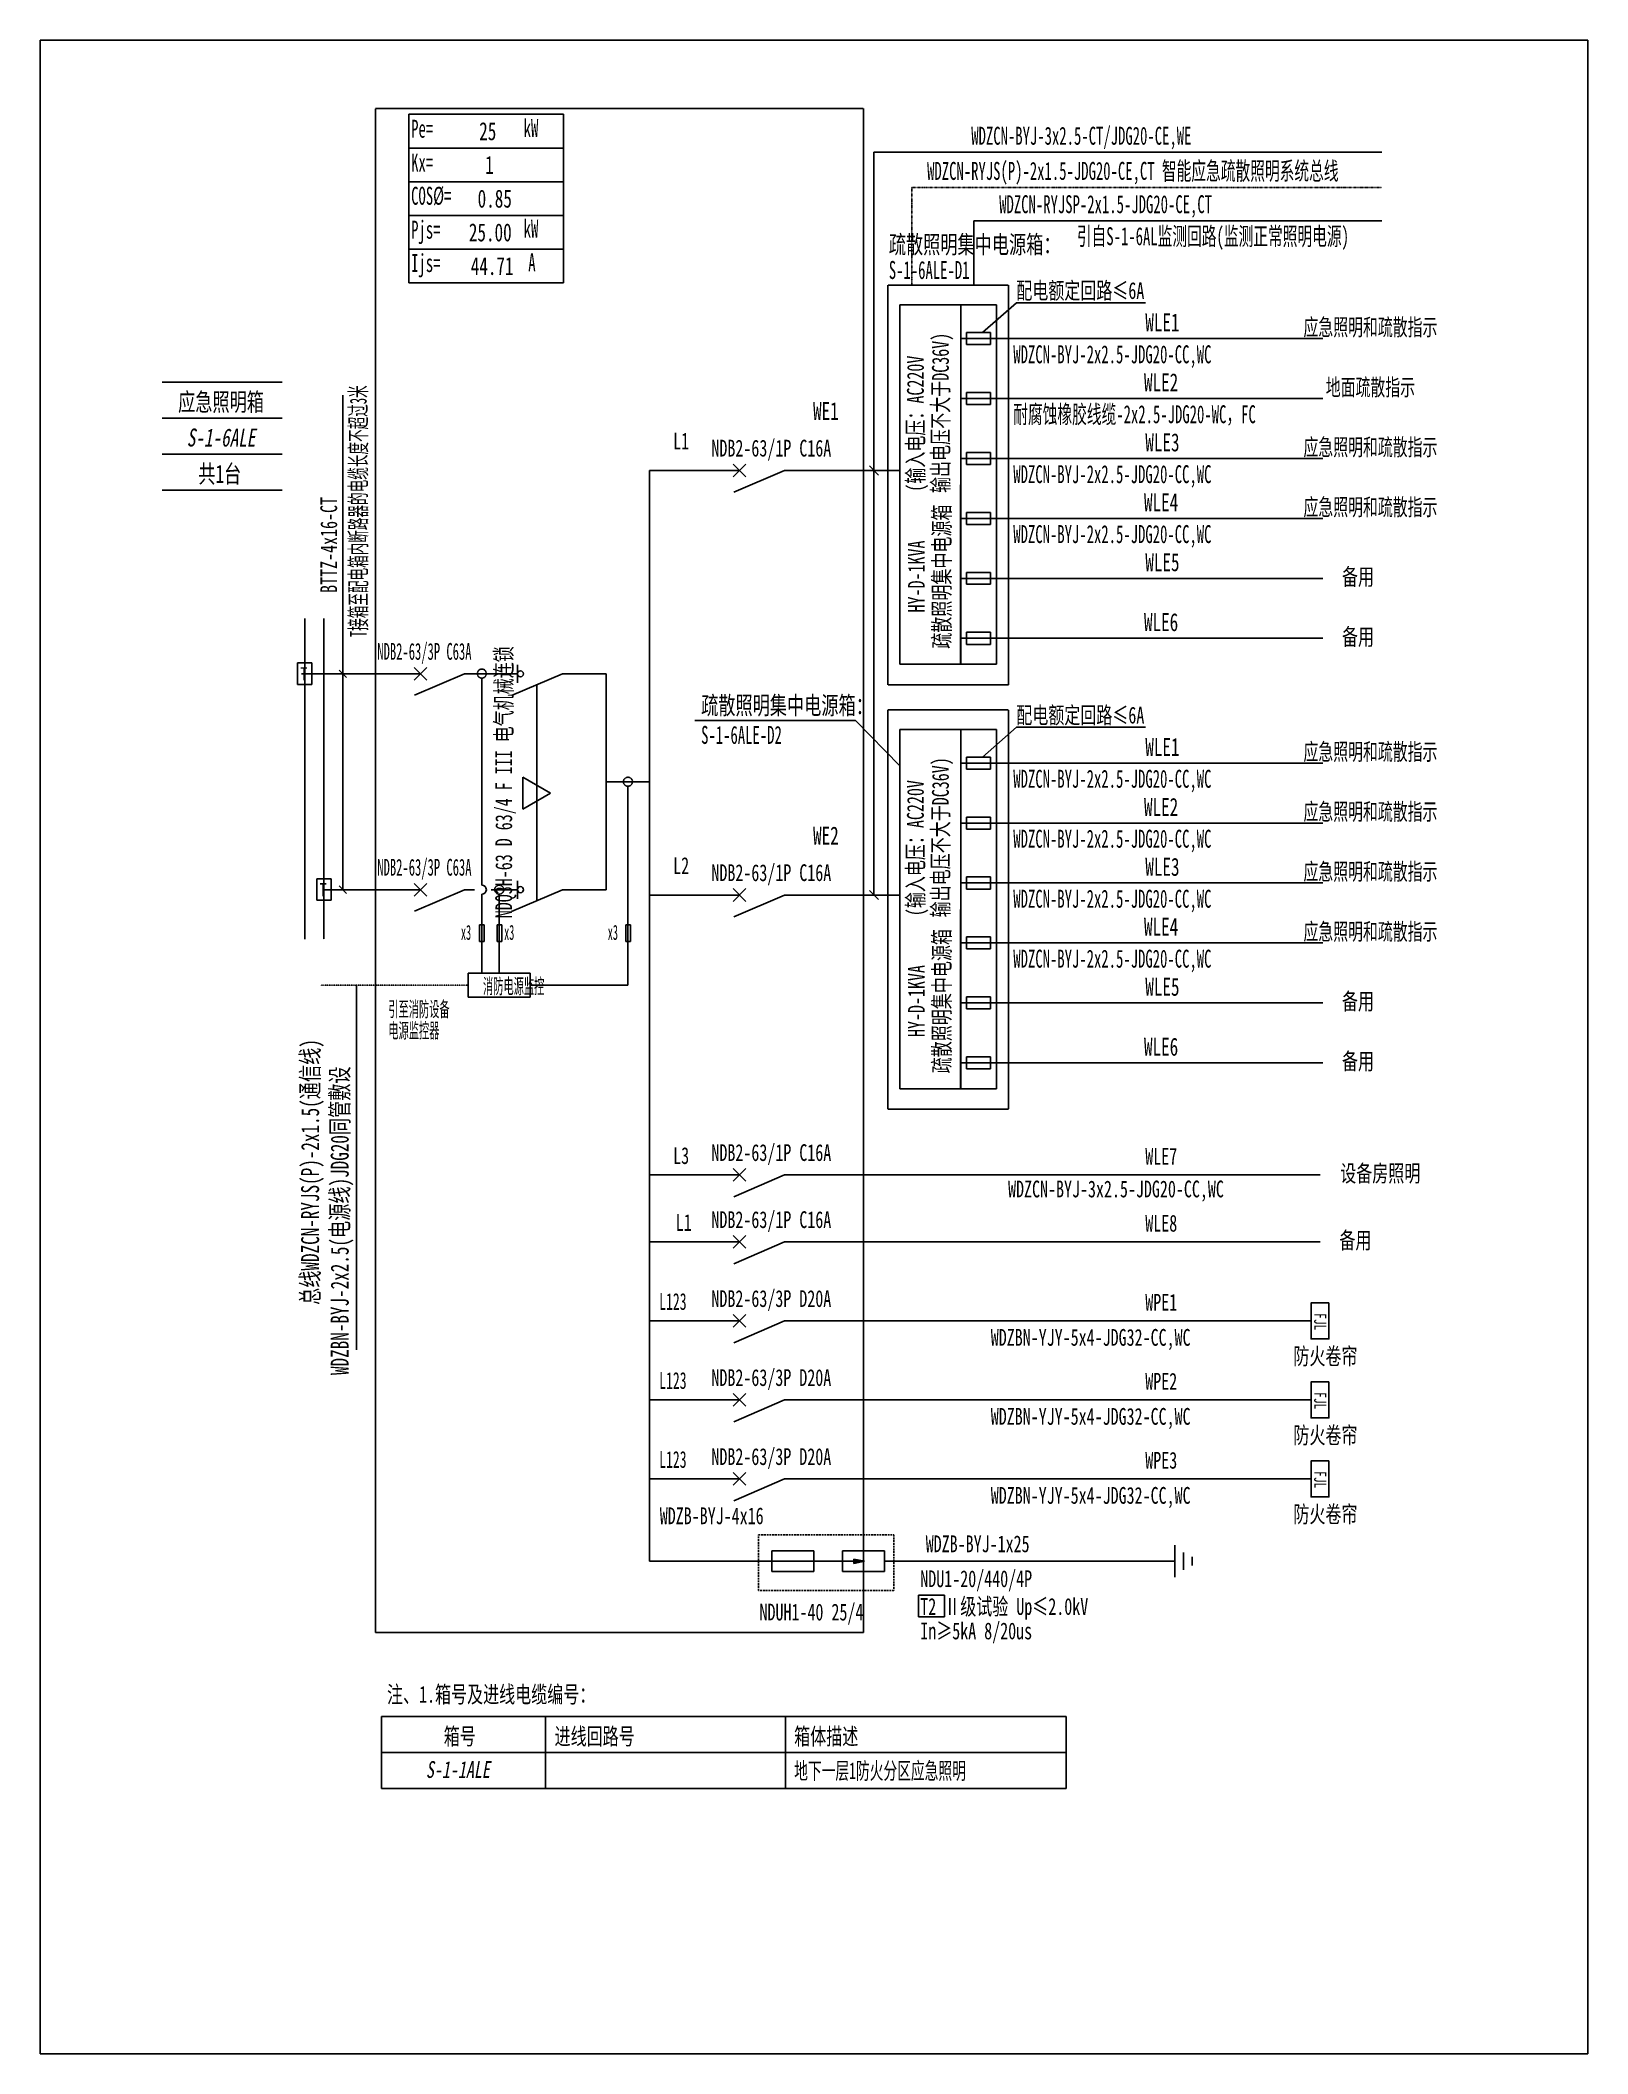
# Model space of a CAD drawing. Extents: x 241009 to 243119, y 371339 to 374084.
import ezdxf
from ezdxf.enums import TextEntityAlignment as Align

# ---------------------------------------------------------------- set-up
doc = ezdxf.new("R2010")
doc.units = 0
doc.header["$MEASUREMENT"] = 0
for name, pattern in [('_点划线L', [1.9, 1.5, -0.17, 0.06, -0.17]), ('_虚线S', [0.25, 0.125, -0.125]), ('DASH', [0.35, 0.25, -0.1]), ('DASHED', [0.75, 0.5, -0.25]), ('DASHED2', [0.375, 0.25, -0.125]), ('DIVIDE', [1.25, 0.5, -0.25, 0, -0.25, 0, -0.25])]:
    doc.linetypes.add(name, pattern=pattern)
for name, color, linetype in [('D_E_Eqpm(强电设备)', 100, 'Continuous'), ('D_E_Eqpm（强电设备）', 100, 'Continuous'), ('D_E_Text(强电文字)', 51, 'Continuous'), ('D_E_Text（强电文字）', 51, 'Continuous'), ('D_E_Wire(强电线缆)', 10, 'Continuous'), ('D_E_Wire（强电线缆）', 10, 'Continuous'), ('D_El_Wire（弱电线缆）', 10, 'Continuous'), ('D_T_TableDim（表格尺寸）', 255, 'Continuous'), ('DQ_Eqpm', 100, 'Continuous'), ('FL04GGFW_E72-配电箱系统图-塔楼部分$0$D_E_Eqpm（强电设备）', 100, 'Continuous'), ('FL09U293_E72-地下室配电箱系统图$0$D_E_Eqpm（强电设备）', 100, 'Continuous'), ('FL09U293_E72-地下室配电箱系统图$0$D_E_Text（强电文字）', 51, 'Continuous'), ('FL09U293_E72-地下室配电箱系统图$0$D_T_TableDim（表格尺寸）', 255, 'Continuous'), ('系统图', 220, 'Continuous')]:
    doc.layers.add(name, color=color, linetype=linetype)
doc.styles.add('FL09U293_E72-地下室配电箱系统图$0$FL04GGFW_E72-配电箱系统图-塔楼部分$0$电气', font='', dxfattribs={"width": 0.7})
doc.styles.add('FL09U293_E72-地下室配电箱系统图$0$FL04GGFW_E72-配电箱系统图-塔楼部分$0$电气箱', font='simhei.ttf', dxfattribs={"width": 0.8, "oblique": 10})
doc.styles.add('FL09U293_E72-地下室配电箱系统图$0$电气', font='', dxfattribs={"width": 0.7})
doc.styles.add('FL09U293_E72-地下室配电箱系统图$0$电气箱', font='simhei.ttf', dxfattribs={"width": 0.8, "oblique": 10})
doc.styles.add('HZ', font='', dxfattribs={"width": 0.7, "height": 400})
doc.styles.add('电气', font='', dxfattribs={"width": 0.7})
doc.styles.get('FL09U293_E72-地下室配电箱系统图$0$FL04GGFW_E72-配电箱系统图-塔楼部分$0$电气').set_extended_font_data('SimSun')
doc.styles.get('FL09U293_E72-地下室配电箱系统图$0$电气').set_extended_font_data('SimSun')
doc.styles.get('HZ').set_extended_font_data('SimSun')
doc.styles.get('电气').set_extended_font_data('SimSun')

msp = doc.modelspace()

# ---------------------------------------------------------------- linework, layer by layer
at = {"linetype": 'DASHED2', "ltscale": 10}
for p, q in [((241988.3, 372046.4, 0), (242173, 372046.4, 0)), ((241988.3, 371970.4, 0), (241988.3, 372046.4, 0)), ((242173, 372046.4, 0), (242173, 371970.4, 0)), ((242173, 371970.4, 0), (241988.3, 371970.4, 0))]:
    msp.add_line(p, q, dxfattribs=at)
at = {"layer": 'D_E_Eqpm(强电设备)'}
for p, q in [((241953.9, 373488.4, 0), (241971.2, 373505.8, 0)), ((241971.2, 373488.4, 0), (241953.9, 373505.8, 0)), ((242023.8, 373497.1, 0), (241954.6, 373467.4, 0)), ((241518.6, 373211.2, 0), (241535.9, 373228.5, 0)), ((241535.9, 373211.2, 0), (241518.6, 373228.5, 0)), ((241659.6, 373207.6, 0), (241659.6, 373232.1, 0)), ((241518.6, 372917, 0), (241535.9, 372934.3, 0)), ((241535.9, 372917, 0), (241518.6, 372934.3, 0)), ((241659.6, 372913.4, 0), (241659.6, 372937.9, 0)), ((241953.9, 372909.8, 0), (241971.2, 372927.1, 0)), ((241971.2, 372909.8, 0), (241953.9, 372927.1, 0)), ((242023.8, 372918.4, 0), (241954.6, 372888.8, 0)), ((241953.9, 372528.2, 0), (241971.2, 372545.6, 0)), ((241971.2, 372528.2, 0), (241953.9, 372545.6, 0)), ((242023.8, 372536.9, 0), (241954.6, 372507.2, 0)), ((241953.9, 372436.9, 0), (241971.2, 372454.2, 0)), ((241971.2, 372436.9, 0), (241953.9, 372454.2, 0)), ((242023.8, 372445.6, 0), (241954.6, 372415.9, 0)), ((241953.9, 372329.2, 0), (241971.2, 372346.5, 0)), ((241971.2, 372329.2, 0), (241953.9, 372346.5, 0)), ((242023.8, 372337.9, 0), (241954.6, 372308.2, 0)), ((241953.9, 372221.5, 0), (241971.2, 372238.9, 0)), ((241971.2, 372221.5, 0), (241953.9, 372238.9, 0)), ((242023.8, 372230.2, 0), (241954.6, 372200.5, 0)), ((241953.9, 372113.8, 0), (241971.2, 372131.2, 0)), ((241971.2, 372113.8, 0), (241953.9, 372131.2, 0)), ((242023.8, 372122.5, 0), (241954.6, 372092.8, 0)), ((242006.4, 372024.3, 0), (242063.8, 372024.3, 0)), ((242006.4, 372024.3, 0), (242006.4, 371996.5, 0)), ((242063.7, 371996.5, 0), (242063.7, 372024.3, 0)), ((242102.9, 372024.3, 0), (242160.3, 372024.3, 0)), ((242102.9, 372024.3, 0), (242102.9, 371996.5, 0)), ((242160.2, 371996.5, 0), (242160.2, 372024.3, 0)), ((242006.4, 371996.5, 0), (242063.7, 371996.5, 0)), ((242102.9, 372010.4, 0), (242079.7, 372010.4, 0)), ((242102.9, 372010.4, 0), (242132.7, 372010.4, 0)), ((242102.9, 371996.5, 0), (242160.2, 371996.5, 0)), ((242132.7, 372010.4, 0), (242118.2, 372013.3, 0)), ((242118.2, 372007.4, 0), (242118.2, 372013.3, 0)), ((242132.7, 372010.4, 0), (242118.2, 372007.4, 0))]:
    msp.add_line(p, q, dxfattribs=at)
for centre in [(241663.8, 373219.9, 0), (241663.8, 372925.7, 0)]:
    msp.add_circle(centre, 4.17, dxfattribs=at)
msp.add_solid([(242118.2, 372007.4, 0), (242132.7, 372010.4, 0), (242118.2, 372013.3, 0)], dxfattribs=at)
at = {"layer": 'D_E_Eqpm（强电设备）'}
for p, q in [((242180.9, 373233, 0), (242180.9, 373722.7, 0)), ((242180.9, 373722.7, 0), (242264, 373722.7, 0)), ((242264, 373722.7, 0), (242264, 373233, 0)), ((242264, 373233, 0), (242180.9, 373233, 0)), ((241720.9, 373219.9, 0), (241651.7, 373190.2, 0)), ((242180.9, 372654.4, 0), (242180.9, 373144, 0)), ((242180.9, 373144, 0), (242264, 373144, 0)), ((242264, 373144, 0), (242264, 372654.4, 0)), ((241704.9, 373057.4, 0), (241667.1, 373079.2, 0)), ((241667.1, 373079.2, 0), (241667.1, 373035.5, 0)), ((241667.1, 373035.5, 0), (241704.9, 373057.4, 0)), ((241720.9, 372925.7, 0), (241651.7, 372896, 0)), ((242264, 372654.4, 0), (242180.9, 372654.4, 0))]:
    msp.add_line(p, q, dxfattribs=at)
at = {"layer": 'D_E_Eqpm（强电设备）', "linetype": 'DASH'}
msp.add_line((241686.3, 372910.8, 0), (241686.3, 373205, 0), dxfattribs=at)
at = {"layer": 'D_E_Eqpm（强电设备）', "elevation": 0}
for points in [[(242766.2, 372362.4), (242766.2, 372313.4), (242741.7, 372313.4), (242741.7, 372362.4)], [(242766.2, 372254.7), (242766.2, 372205.7), (242741.7, 372205.7), (242741.7, 372254.7)], [(242766.2, 372147), (242766.2, 372098), (242741.7, 372098), (242741.7, 372147)]]:
    msp.add_lwpolyline(points, close=True, dxfattribs=at)
at = {"layer": 'D_E_Text(强电文字)', "color": 51}
for p, q in [((241421.5, 372925.7, 0), (241421.5, 373599.9, 0)), ((241416.4, 373225, 0), (241426.6, 373214.8, 0)), ((242120.4, 373156.4, 0), (241901.6, 373156.4, 0)), ((242180.9, 373094.3, 0), (242120.4, 373156.4, 0)), ((241416.4, 372930.8, 0), (241426.6, 372920.6, 0)), ((241440, 372795.6, 0), (241440, 372298.4, 0))]:
    msp.add_line(p, q, dxfattribs=at)
at = {"layer": 'D_E_Text（强电文字）'}
for p, q in [((241511.6, 373982.6, 0), (241722.4, 373982.6, 0)), ((241511.6, 373982.6, 0), (241511.6, 373752.7, 0)), ((241722.4, 373982.6, 0), (241722.4, 373752.7, 0)), ((241511.6, 373936.6, 0), (241722.4, 373936.6, 0)), ((242145.8, 373930.9, 0), (242838.3, 373930.9, 0)), ((242145.8, 372918.4, 0), (242145.8, 373930.9, 0)), ((241511.6, 373890.6, 0), (241722.4, 373890.6, 0)), ((241511.6, 373844.7, 0), (241722.4, 373844.7, 0)), ((241511.6, 373798.7, 0), (241722.4, 373798.7, 0)), ((241511.6, 373752.7, 0), (241722.4, 373752.7, 0)), ((242293.9, 373685.1, 0), (242340.2, 373725.6, 0)), ((242340.2, 373725.6, 0), (242515.9, 373725.6, 0)), ((242139.5, 373503.3, 0), (242152, 373490.8, 0)), ((242293.9, 373106.4, 0), (242340.2, 373147, 0)), ((242340.2, 373147, 0), (242515.9, 373147, 0)), ((242139.5, 372924.7, 0), (242152, 372912.2, 0)), ((242206.3, 371963.9, 0), (242241.9, 371963.9, 0)), ((242206.3, 371934.7, 0), (242206.3, 371963.9, 0)), ((242241.9, 371963.9, 0), (242241.9, 371934.7, 0)), ((242241.9, 371934.7, 0), (242206.3, 371934.7, 0))]:
    msp.add_line(p, q, dxfattribs=at)
at = {"layer": 'D_E_Wire(强电线缆)'}
for p, q in [((241369.6, 372858.2, 0), (241369.6, 373295.5, 0)), ((241365, 373219.9, 0), (241527.3, 373219.9, 0)), ((241587.3, 373219.9, 0), (241659.6, 373219.9, 0)), ((241720.9, 373219.9, 0), (241780.8, 373219.9, 0)), ((241587.3, 372925.7, 0), (241601.1, 372925.7, 0)), ((241623.8, 372925.7, 0), (241659.6, 372925.7, 0)), ((241720.9, 372925.7, 0), (241780.8, 372925.7, 0))]:
    msp.add_line(p, q, dxfattribs=at)
at = {"layer": 'D_E_Wire(强电线缆)', "linetype": 'DASH'}
for p, q in [((241395.8, 372858.2, 0), (241395.8, 373295.5, 0)), ((241395.8, 372925.7, 0), (241527.3, 372925.7, 0))]:
    msp.add_line(p, q, dxfattribs=at)
at = {"layer": 'D_E_Wire（强电线缆）', "color": 10}
for p, q in [((242282.1, 373837.5, 0), (242282.1, 373749.5, 0)), ((242282.1, 373837.5, 0), (242838.3, 373837.5, 0)), ((242264, 373676.9, 0), (242757.8, 373676.9, 0)), ((242264, 373595.2, 0), (242757.8, 373595.2, 0)), ((242264, 373513.5, 0), (242757.8, 373513.5, 0)), ((242264, 373431.8, 0), (242757.8, 373431.8, 0)), ((242264, 373350, 0), (242757.8, 373350, 0)), ((242264, 373268.3, 0), (242757.8, 373268.3, 0)), ((242264, 373098.3, 0), (242757.8, 373098.3, 0)), ((242264, 373016.5, 0), (242757.8, 373016.5, 0)), ((242264, 372934.8, 0), (242757.8, 372934.8, 0)), ((242264, 372853.1, 0), (242757.8, 372853.1, 0)), ((242264, 372771.4, 0), (242757.8, 372771.4, 0)), ((242264, 372689.7, 0), (242757.8, 372689.7, 0))]:
    msp.add_line(p, q, dxfattribs=at)
at = {"layer": 'D_E_Wire（强电线缆）'}
for p, q in [((241839.9, 372010.4, 0), (241839.9, 373497.1, 0)), ((241839.9, 373497.1, 0), (241962.5, 373497.1, 0)), ((242023.8, 373497.1, 0), (242180.9, 373497.1, 0)), ((241780.8, 373219.9, 0), (241780.8, 372925.7, 0)), ((241780.8, 373072.8, 0), (241839.9, 373072.8, 0)), ((241810.3, 373066.6, 0), (241810.3, 372795.6, 0)), ((241634.8, 372919.5, 0), (241634.8, 372811.9, 0)), ((241839.9, 372918.4, 0), (241962.5, 372918.4, 0)), ((242023.8, 372918.4, 0), (242180.9, 372918.4, 0)), ((241607.8, 372877.6, 0), (241614.3, 372877.6, 0)), ((241607.8, 372855, 0), (241607.8, 372877.6, 0)), ((241614.3, 372877.6, 0), (241614.3, 372855, 0)), ((241632, 372877.6, 0), (241638.5, 372877.6, 0)), ((241632, 372855, 0), (241632, 372877.6, 0)), ((241638.5, 372877.6, 0), (241638.5, 372855, 0)), ((241807.3, 372877.6, 0), (241813.8, 372877.6, 0)), ((241807.3, 372855, 0), (241807.3, 372877.6, 0)), ((241813.8, 372877.6, 0), (241813.8, 372855, 0)), ((241614.3, 372855, 0), (241607.8, 372855, 0)), ((241638.5, 372855, 0), (241632, 372855, 0)), ((241813.8, 372855, 0), (241807.3, 372855, 0)), ((241839.9, 372536.9, 0), (241962.5, 372536.9, 0)), ((242023.8, 372536.9, 0), (242754.3, 372536.9, 0)), ((241839.9, 372445.6, 0), (241962.5, 372445.6, 0)), ((242023.8, 372445.6, 0), (242754.3, 372445.6, 0)), ((241839.9, 372337.9, 0), (241962.5, 372337.9, 0)), ((242023.8, 372337.9, 0), (242741.7, 372337.9, 0)), ((241839.9, 372230.2, 0), (241962.5, 372230.2, 0)), ((242023.8, 372230.2, 0), (242741.7, 372230.2, 0)), ((241839.9, 372122.5, 0), (241962.5, 372122.5, 0)), ((242023.8, 372122.5, 0), (242741.7, 372122.5, 0)), ((242555.8, 371988.6, 0), (242555.8, 372032.2, 0)), ((242567.7, 371998.5, 0), (242567.7, 372022.3, 0)), ((241839.9, 372010.4, 0), (242079.7, 372010.4, 0)), ((242160.2, 372010.4, 0), (242555.8, 372010.4, 0)), ((242579.6, 372004.4, 0), (242579.6, 372016.3, 0))]:
    msp.add_line(p, q, dxfattribs=at)
at = {"layer": 'D_E_Wire（强电线缆）', "linetype": '_点划线L'}
for p, q in [((241611.1, 372931.8, 0), (241611.1, 373214.1, 0)), ((241611.1, 372811.9, 0), (241611.1, 372919.5, 0)), ((241592.5, 372811.9, 0), (241677.2, 372811.9, 0)), ((241592.5, 372779.2, 0), (241592.5, 372811.9, 0)), ((241677.2, 372811.9, 0), (241677.2, 372779.2, 0)), ((241810.3, 372795.6, 0), (241677.2, 372795.6, 0)), ((241677.2, 372779.2, 0), (241592.5, 372779.2, 0))]:
    msp.add_line(p, q, dxfattribs=at)
at = {"layer": 'D_E_Wire（强电线缆）', "linetype": '_虚线S'}
msp.add_line((241391.1, 372795.6, 0), (241592.5, 372795.6, 0), dxfattribs=at)
at = {"layer": 'D_E_Wire（强电线缆）', "linetype": '_点划线L'}
for centre in [(241611.1, 373220.2, 0), (241810.3, 373072.8, 0), (241634.8, 372925.7, 0)]:
    msp.add_circle(centre, 6.13, dxfattribs=at)
at = {"layer": 'D_E_Wire（强电线缆）'}
msp.add_arc((241611.1, 372925.7, 0), 6.13, 270, 90, dxfattribs=at)
at = {"layer": 'D_El_Wire（弱电线缆）', "color": 200, "linetype": 'DIVIDE'}
for q in [(242838.3, 373883, 0), (242197.2, 373749.5, 0)]:
    msp.add_line((242197.2, 373883, 0), q, dxfattribs=at)
at = {"layer": 'D_T_TableDim（表格尺寸）', "linetype": 'DASHED'}
for p, q in [((241466.1, 371913, 0), (241466.1, 373990.5, 0)), ((241466.1, 373990.5, 0), (242131.7, 373990.5, 0)), ((242131.7, 373990.5, 0), (242131.7, 371913, 0)), ((242131.7, 371913, 0), (241466.1, 371913, 0))]:
    msp.add_line(p, q, dxfattribs=at)
at = {"layer": 'D_T_TableDim（表格尺寸）', "linetype": 'DASH'}
for p, q in [((242329.3, 373749.5, 0), (242164.6, 373749.5, 0)), ((242164.6, 373749.5, 0), (242164.6, 373205.1, 0)), ((242329.3, 373205.1, 0), (242329.3, 373749.5, 0)), ((242164.6, 373205.1, 0), (242329.3, 373205.1, 0)), ((242329.3, 373170.8, 0), (242164.6, 373170.8, 0)), ((242164.6, 373170.8, 0), (242164.6, 372626.4, 0)), ((242329.3, 372626.4, 0), (242329.3, 373170.8, 0)), ((242164.6, 372626.4, 0), (242329.3, 372626.4, 0))]:
    msp.add_line(p, q, dxfattribs=at)
at = {"layer": 'DQ_Eqpm'}
for p, q in [((241379.4, 373234.9, 0), (241359.8, 373234.9, 0)), ((241359.8, 373234.9, 0), (241359.8, 373205.4, 0)), ((241379.4, 373205.4, 0), (241379.4, 373234.9, 0)), ((241359.8, 373205.4, 0), (241379.4, 373205.4, 0)), ((241405.6, 372940.7, 0), (241386, 372940.7, 0)), ((241386, 372940.7, 0), (241386, 372911.2, 0)), ((241405.6, 372911.2, 0), (241405.6, 372940.7, 0)), ((241386, 372911.2, 0), (241405.6, 372911.2, 0))]:
    msp.add_line(p, q, dxfattribs=at)
at = {"layer": 'FL04GGFW_E72-配电箱系统图-塔楼部分$0$D_E_Eqpm（强电设备）'}
for p, q in [((242263.9, 373233, 0), (242264, 373722.7, 0)), ((242264, 373722.7, 0), (242313, 373722.7, 0)), ((242313, 373722.7, 0), (242313, 373233, 0)), ((242272.1, 373685.1, 0), (242304.8, 373685.1, 0)), ((242272.1, 373685.1, 0), (242272.1, 373685.1, 0)), ((242272.1, 373685.1, 0), (242272.1, 373668.7, 0)), ((242272.1, 373668.7, 0), (242272.1, 373685.1, 0)), ((242272.1, 373668.7, 0), (242304.8, 373668.7, 0)), ((242272.1, 373668.7, 0), (242272.1, 373668.7, 0)), ((242304.8, 373685.1, 0), (242304.8, 373668.7, 0)), ((242272.1, 373603.4, 0), (242304.8, 373603.4, 0)), ((242272.1, 373603.4, 0), (242272.1, 373603.4, 0)), ((242272.1, 373603.4, 0), (242272.1, 373587, 0)), ((242272.1, 373587, 0), (242272.1, 373603.4, 0)), ((242272.1, 373587, 0), (242304.8, 373587, 0)), ((242272.1, 373587, 0), (242272.1, 373587, 0)), ((242304.8, 373603.4, 0), (242304.8, 373587, 0)), ((242272.1, 373521.6, 0), (242304.8, 373521.6, 0)), ((242272.1, 373521.6, 0), (242272.1, 373521.6, 0)), ((242272.1, 373521.6, 0), (242272.1, 373505.3, 0)), ((242272.1, 373505.3, 0), (242272.1, 373521.6, 0)), ((242272.1, 373505.3, 0), (242304.8, 373505.3, 0)), ((242272.1, 373505.3, 0), (242272.1, 373505.3, 0)), ((242304.8, 373521.6, 0), (242304.8, 373505.3, 0)), ((242272.1, 373439.9, 0), (242304.8, 373439.9, 0)), ((242272.1, 373439.9, 0), (242272.1, 373439.9, 0)), ((242272.1, 373439.9, 0), (242272.1, 373423.6, 0)), ((242272.1, 373423.6, 0), (242272.1, 373439.9, 0)), ((242272.1, 373423.6, 0), (242304.8, 373423.6, 0)), ((242272.1, 373423.6, 0), (242272.1, 373423.6, 0)), ((242304.8, 373439.9, 0), (242304.8, 373423.6, 0)), ((242272.1, 373358.2, 0), (242304.8, 373358.2, 0)), ((242272.1, 373358.2, 0), (242272.1, 373358.2, 0)), ((242272.1, 373358.2, 0), (242272.1, 373341.9, 0)), ((242272.1, 373341.9, 0), (242272.1, 373358.2, 0)), ((242272.1, 373341.9, 0), (242304.8, 373341.9, 0)), ((242272.1, 373341.9, 0), (242272.1, 373341.9, 0)), ((242304.8, 373358.2, 0), (242304.8, 373341.9, 0)), ((242272.1, 373276.5, 0), (242304.8, 373276.5, 0)), ((242272.1, 373276.5, 0), (242272.1, 373276.5, 0)), ((242272.1, 373276.5, 0), (242272.1, 373260.1, 0)), ((242272.1, 373260.1, 0), (242272.1, 373276.5, 0)), ((242272.1, 373260.1, 0), (242304.8, 373260.1, 0)), ((242272.1, 373260.1, 0), (242272.1, 373260.1, 0)), ((242304.8, 373276.5, 0), (242304.8, 373260.1, 0)), ((242313, 373233, 0), (242263.9, 373233, 0)), ((242263.9, 372654.4, 0), (242264, 373144, 0)), ((242264, 373144, 0), (242313, 373144, 0)), ((242313, 373144, 0), (242313, 372654.4, 0)), ((242272.1, 373106.4, 0), (242304.8, 373106.4, 0)), ((242272.1, 373106.4, 0), (242272.1, 373106.4, 0)), ((242272.1, 373106.4, 0), (242272.1, 373090.1, 0)), ((242272.1, 373090.1, 0), (242272.1, 373106.4, 0)), ((242272.1, 373090.1, 0), (242304.8, 373090.1, 0)), ((242272.1, 373090.1, 0), (242272.1, 373090.1, 0)), ((242304.8, 373106.4, 0), (242304.8, 373090.1, 0)), ((242272.1, 373024.7, 0), (242304.8, 373024.7, 0)), ((242272.1, 373024.7, 0), (242272.1, 373024.7, 0)), ((242272.1, 373024.7, 0), (242272.1, 373008.4, 0)), ((242272.1, 373008.4, 0), (242272.1, 373024.7, 0)), ((242272.1, 373008.4, 0), (242304.8, 373008.4, 0)), ((242272.1, 373008.4, 0), (242272.1, 373008.4, 0)), ((242304.8, 373024.7, 0), (242304.8, 373008.4, 0)), ((242272.1, 372943, 0), (242304.8, 372943, 0)), ((242272.1, 372943, 0), (242272.1, 372943, 0)), ((242272.1, 372943, 0), (242272.1, 372926.6, 0)), ((242272.1, 372926.6, 0), (242272.1, 372943, 0)), ((242272.1, 372926.6, 0), (242304.8, 372926.6, 0)), ((242272.1, 372926.6, 0), (242272.1, 372926.6, 0)), ((242304.8, 372943, 0), (242304.8, 372926.6, 0)), ((242272.1, 372861.3, 0), (242304.8, 372861.3, 0)), ((242272.1, 372861.3, 0), (242272.1, 372861.3, 0)), ((242272.1, 372861.3, 0), (242272.1, 372844.9, 0)), ((242272.1, 372844.9, 0), (242272.1, 372861.3, 0)), ((242272.1, 372844.9, 0), (242304.8, 372844.9, 0)), ((242272.1, 372844.9, 0), (242272.1, 372844.9, 0)), ((242304.8, 372861.3, 0), (242304.8, 372844.9, 0)), ((242272.1, 372779.5, 0), (242304.8, 372779.5, 0)), ((242272.1, 372779.5, 0), (242272.1, 372779.5, 0)), ((242272.1, 372779.5, 0), (242272.1, 372763.2, 0)), ((242272.1, 372763.2, 0), (242272.1, 372779.5, 0)), ((242272.1, 372763.2, 0), (242304.8, 372763.2, 0)), ((242272.1, 372763.2, 0), (242272.1, 372763.2, 0)), ((242304.8, 372779.5, 0), (242304.8, 372763.2, 0)), ((242272.1, 372697.8, 0), (242304.8, 372697.8, 0)), ((242272.1, 372697.8, 0), (242272.1, 372697.8, 0)), ((242272.1, 372697.8, 0), (242272.1, 372681.5, 0)), ((242272.1, 372681.5, 0), (242272.1, 372697.8, 0)), ((242272.1, 372681.5, 0), (242304.8, 372681.5, 0)), ((242272.1, 372681.5, 0), (242272.1, 372681.5, 0)), ((242304.8, 372697.8, 0), (242304.8, 372681.5, 0)), ((242313, 372654.4, 0), (242263.9, 372654.4, 0))]:
    msp.add_line(p, q, dxfattribs=at)
at = {"layer": 'FL09U293_E72-地下室配电箱系统图$0$D_E_Eqpm（强电设备）'}
for p, q in [((241587.3, 373219.9, 0), (241519.4, 373190.7, 0)), ((241587.3, 372925.7, 0), (241519.4, 372896.5, 0))]:
    msp.add_line(p, q, dxfattribs=at)
at = {"layer": 'FL09U293_E72-地下室配电箱系统图$0$D_T_TableDim（表格尺寸）'}
for p, q in [((241175.4, 373617.3, 0), (241338.9, 373617.3, 0)), ((241175.4, 373568.2, 0), (241338.9, 373568.2, 0)), ((241175.4, 373519.2, 0), (241338.9, 373519.2, 0)), ((241175.4, 373470.2, 0), (241338.9, 373470.2, 0))]:
    msp.add_line(p, q, dxfattribs=at)
at = {"layer": 'FL09U293_E72-地下室配电箱系统图$0$D_T_TableDim（表格尺寸）', "ltscale": 3.5}
for p, q in [((241474.1, 371798.5, 0), (242407.7, 371798.5, 0)), ((241474.1, 371798.5, 0), (241474.1, 371700.5, 0)), ((241697.9, 371798.5, 0), (241697.9, 371700.5, 0)), ((242025.2, 371798.5, 0), (242025.2, 371700.5, 0)), ((242407.7, 371798.5, 0), (242407.7, 371700.5, 0)), ((241474.1, 371749.5, 0), (242407.7, 371749.5, 0)), ((241474.1, 371749.5, 0), (242407.7, 371749.5, 0)), ((241474.1, 371700.5, 0), (242407.7, 371700.5, 0))]:
    msp.add_line(p, q, dxfattribs=at)
at = {"layer": '系统图', "ltscale": 9973.992009}
msp.add_lwpolyline([(241009, 374083.5), (243119, 374083.5), (243119, 371339), (241009, 371339)], close=True, dxfattribs=at)

# ---------------------------------------------------------------- texts
at = {"layer": 'D_E_Eqpm（强电设备）', "color": 51, "style": '电气', "width": 0.7}
for p in [(242754.1, 372336.8, 0), (242754.1, 372229.1, 0), (242754.1, 372121.5, 0)]:
    msp.add_text('FJL', height=16.34, rotation=270, dxfattribs=at).set_placement(p, align=Align.MIDDLE)
at = {"layer": 'D_E_Text(强电文字)', "color": 51, "style": '电气'}
for s, height, width, p in [('疏散照明集中电源箱：', 24.52, 0.7, (242166, 373792.9, 0)), ('L1', 22.88, 0.7, (241872, 373525.8, 0)), ('NDB2-63/1P C16A', 22.882, 0.7, (241924.1, 373516.1, 0)), ('备用', 22.88, 0.7, (242783.9, 373340.8, 0)), ('备用', 22.88, 0.7, (242783.9, 373259, 0)), ('疏散照明集中电源箱：', 24.52, 0.7, (241910.1, 373164.7, 0)), ('L2', 22.88, 0.7, (241872, 372947.1, 0)), ('NDB2-63/1P C16A', 22.882, 0.7, (241924.1, 372937.4, 0)), ('备用', 22.88, 0.7, (242783.9, 372762.1, 0)), ('备用', 22.88, 0.7, (242783.9, 372680.4, 0)), ('L3', 22.88, 0.7, (241872, 372551.8, 0)), ('NDB2-63/1P C16A', 22.882, 0.7, (241924.1, 372555.9, 0)), ('WLE7', 22.88, 0.7, (242515.7, 372550.9, 0)), ('设备房照明', 22.88, 0.7, (242781.5, 372527.6, 0)), ('WDZCN-BYJ-3x2.5-JDG20-CC,WC ', 22.882, 0.7, (242328.6, 372506.3, 0)), ('NDB2-63/1P C16A', 22.882, 0.7, (241924.1, 372464.5, 0)), ('L1', 22.88, 0.7, (241875.5, 372460.6, 0)), ('WLE8', 22.88, 0.7, (242515.7, 372459.6, 0)), ('备用', 22.88, 0.7, (242780.4, 372436.3, 0)), ('L123', 22.88, 0.6, (241852.9, 372352.9, 0)), ('NDB2-63/3P D20A', 22.882, 0.7, (241924.1, 372356.9, 0)), ('WPE1', 22.88, 0.7, (242515.7, 372351.9, 0)), ('WDZBN-YJY-5x4-JDG32-CC,WC ', 22.882, 0.7, (242305, 372304, 0)), ('防火卷帘', 22.88, 0.7, (242717.6, 372278.4, 0)), ('L123', 22.88, 0.6, (241852.9, 372245.2, 0)), ('NDB2-63/3P D20A', 22.882, 0.7, (241924.1, 372249.2, 0)), ('WPE2', 22.88, 0.7, (242515.7, 372244.2, 0)), ('WDZBN-YJY-5x4-JDG32-CC,WC ', 22.882, 0.7, (242305, 372196.3, 0)), ('防火卷帘', 22.88, 0.7, (242717.6, 372170.7, 0)), ('L123', 22.88, 0.6, (241852.9, 372137.6, 0)), ('NDB2-63/3P D20A', 22.882, 0.7, (241924.1, 372141.5, 0)), ('WPE3', 22.88, 0.7, (242515.7, 372136.5, 0)), ('WDZBN-YJY-5x4-JDG32-CC,WC ', 22.882, 0.7, (242305, 372088.6, 0)), ('防火卷帘', 22.88, 0.7, (242717.6, 372063, 0))]:
    msp.add_text(s, height=height, dxfattribs=dict(at, width=width)).set_placement(p)
at = {"layer": 'D_E_Text(强电文字)', "color": 51, "style": '电气', "width": 0.65}
for s, p in [('应急照明和疏散指示', (242822.7, 373692.9, 0)), ('地面疏散指示', (242822.7, 373611.1, 0)), ('应急照明和疏散指示', (242822.7, 373529.4, 0)), ('应急照明和疏散指示', (242822.7, 373447.7, 0)), ('应急照明和疏散指示', (242822.7, 373114.2, 0)), ('应急照明和疏散指示', (242822.7, 373032.5, 0)), ('应急照明和疏散指示', (242822.7, 372950.8, 0)), ('应急照明和疏散指示', (242822.7, 372869, 0))]:
    msp.add_text(s, height=22.88, dxfattribs=at).set_placement(p, align=Align.MIDDLE)
at = {"layer": 'D_E_Text(强电文字)', "color": 51, "style": '电气'}
for s, width, p in [('T接箱至配电箱内断路器的电缆长度不超过3米', 0.55, (241454, 373269.9, 0)), ('BTTZ-4x16-CT', 0.7, (241413.8, 373330.2, 0))]:
    msp.add_text(s, height=22.882, rotation=90, dxfattribs=dict(at, width=width)).set_placement(p)
at = {"layer": 'D_E_Text(强电文字)', "style": 'FL09U293_E72-地下室配电箱系统图$0$FL04GGFW_E72-配电箱系统图-塔楼部分$0$电气', "width": 0.7}
for s, p in [('应急照明箱', (241255.5, 373591, 0)), ('共1台', (241253.8, 373493, 0))]:
    msp.add_text(s, height=24.52, dxfattribs=at).set_placement(p, align=Align.MIDDLE)
at = {"layer": 'D_E_Text(强电文字)', "style": 'FL09U293_E72-地下室配电箱系统图$0$FL04GGFW_E72-配电箱系统图-塔楼部分$0$电气箱', "oblique": 10, "width": 0.7}
msp.add_text('S-1-6ALE', height=24.52, dxfattribs=at).set_placement((241255.5, 373542, 0), align=Align.MIDDLE)
at = {"layer": 'D_E_Text(强电文字)', "style": '电气', "width": 0.7}
for s, p in [('WDZB-BYJ-4x16', (241853.7, 372060.8, 0)), ('WDZB-BYJ-1x25', (242216.3, 372022.6, 0)), ('NDU1-20/440/4P', (242208.9, 371975, 0)), ('T2 Ⅱ级试验 Up≤2.0kV ', (242208.9, 371937.2, 0)), ('In≥5kA 8/20us', (242208.9, 371903.9, 0))]:
    msp.add_text(s, height=22.882, dxfattribs=at).set_placement(p)
at = {"layer": 'D_E_Text（强电文字）', "linetype": 'Continuous', "style": '电气', "width": 0.6}
for s, height, p in [('Pe=', 24.52, (241514.7, 373950.7, 0)), ('kW', 24.52, (241668.1, 373951.5, 0)), ('Kx=', 24.52, (241514.7, 373904.6, 0)), ('COS%%C=', 24.52, (241514.7, 373859.3, 0)), ('Pjs=', 24.52, (241514.7, 373813.1, 0)), ('kW', 24.52, (241668.1, 373814.6, 0)), ('Ijs=', 24.52, (241514.7, 373767.6, 0)), ('A', 24.5, (241674.4, 373768.6, 0))]:
    msp.add_text(s, height=height, dxfattribs=at).set_placement(p)
at = {"layer": 'D_E_Text（强电文字）', "style": '电气'}
for s, height, width, p in [('25', 24.52, 0.7, (241607.5, 373947.3, 0)), ('WDZCN-BYJ-3x2.5-CT/JDG20-CE,WE', 24.517, 0.6, (242278.4, 373941.1, 0)), ('1', 24.5, 0.7, (241615.6, 373901.4, 0)), (' 0.85', 24.52, 0.7, (241593.7, 373855.4, 0)), ('WLE1', 24.52, 0.7, (242515.7, 373686.7, 0)), ('WDZCN-BYJ-2x2.5-JDG20-CC,WC', 24.517, 0.6, (242335.7, 373643.2, 0)), ('WLE2', 24.52, 0.7, (242513.9, 373605, 0)), ('WE1', 24.52, 0.7, (242062.7, 373565.9, 0)), ('耐腐蚀橡胶线缆-2x2.5-JDG20-WC，FC', 24.517, 0.6, (242335.7, 373561.5, 0)), ('WLE3', 24.52, 0.7, (242515.7, 373523.2, 0)), ('WDZCN-BYJ-2x2.5-JDG20-CC,WC', 24.517, 0.6, (242335.7, 373479.8, 0)), ('WLE4', 24.52, 0.7, (242513.9, 373441.5, 0)), ('WDZCN-BYJ-2x2.5-JDG20-CC,WC', 24.517, 0.6, (242335.7, 373398.1, 0)), ('WLE5', 24.52, 0.7, (242515.7, 373359.8, 0)), ('WLE6', 24.52, 0.7, (242513.9, 373278.1, 0)), ('WLE1', 24.52, 0.7, (242515.7, 373108, 0)), ('WDZCN-BYJ-2x2.5-JDG20-CC,WC', 24.517, 0.6, (242335.7, 373064.6, 0)), ('WLE2', 24.52, 0.7, (242513.9, 373026.3, 0)), ('WE2', 24.52, 0.7, (242062.7, 372987.2, 0)), ('WDZCN-BYJ-2x2.5-JDG20-CC,WC', 24.517, 0.6, (242335.7, 372982.9, 0)), ('WLE3', 24.52, 0.7, (242515.7, 372944.6, 0)), ('WDZCN-BYJ-2x2.5-JDG20-CC,WC', 24.517, 0.6, (242335.7, 372901.1, 0)), ('WLE4', 24.52, 0.7, (242513.9, 372862.9, 0)), ('WDZCN-BYJ-2x2.5-JDG20-CC,WC', 24.517, 0.6, (242335.7, 372819.4, 0)), ('WLE5', 24.52, 0.7, (242515.7, 372781.1, 0)), ('WLE6', 24.52, 0.7, (242513.9, 372699.4, 0))]:
    msp.add_text(s, height=height, dxfattribs=dict(at, width=width)).set_placement(p)
at = {"layer": 'D_E_Text（强电文字）', "color": 51, "style": '电气', "width": 0.6}
for s, p in [('WDZCN-RYJS(P)-2x1.5-JDG20-CE,CT 智能应急疏散照明系统总线', (242218.2, 373893.2, 0)), ('WDZCN-RYJSP-2x1.5-JDG20-CE,CT', (242316.5, 373847.8, 0)), ('引自S-1-6AL监测回路(监测正常照明电源)', (242422.4, 373804.2, 0)), ('S-1-6ALE-D1', (242166, 373758.1, 0)), ('S-1-6ALE-D2', (241910.1, 373124.4, 0))]:
    msp.add_text(s, height=24.517, dxfattribs=at).set_placement(p)
at = {"layer": 'D_E_Text（强电文字）', "color": 6, "style": '电气', "width": 0.7}
for s, p in [('25.00', (241593.4, 373809.4, 0)), ('44.71', (241596, 373763.5, 0))]:
    msp.add_text(s, height=24.52, dxfattribs=at).set_placement(p)
at = {"layer": 'D_E_Text（强电文字）', "style": '电气'}
for s, height, width, p in [('配电额定回路≤6A', 22.88, 0.7, (242427.1, 373742.8, 0)), ('NDB2-63/3P C63A', 22.882, 0.55, (241532.8, 373248.6, 0)), ('配电额定回路≤6A', 22.88, 0.7, (242427.1, 373164.1, 0)), ('NDB2-63/3P C63A', 22.882, 0.55, (241532.8, 372954.4, 0))]:
    msp.add_text(s, height=height, dxfattribs=dict(at, width=width)).set_placement(p, align=Align.MIDDLE)
at = {"layer": 'D_E_Text（强电文字）', "color": 51, "style": '电气', "width": 0.7}
for s, height, p in [('输出电压不大于DC36V)', 22.882, (242237.7, 373575.6, 0)), ('(输入电压：AC220V', 22.882, (242203.6, 373560.9, 0)), ('疏散照明集中电源箱', 22.88, (242237.7, 373352.4, 0)), ('HY-D-1KVA', 22.88, (242203.6, 373352.6, 0)), ('输出电压不大于DC36V)', 22.882, (242237.7, 372997, 0)), ('(输入电压：AC220V', 22.882, (242203.6, 372982.3, 0)), ('疏散照明集中电源箱', 22.88, (242237.7, 372773.7, 0)), ('HY-D-1KVA', 22.88, (242203.6, 372773.9, 0))]:
    msp.add_text(s, height=height, rotation=90, dxfattribs=at).set_placement(p, align=Align.MIDDLE)
at = {"layer": 'D_E_Text（强电文字）', "style": '电气', "width": 0.7}
msp.add_text('NDQ3H-63 D 63/4 F III 电气机械连锁', height=22.882, rotation=90, dxfattribs=at).set_placement((241642, 373072.2, 0), align=Align.MIDDLE)
for s, p in [('总线WDZCN-RYJS(P)-2x1.5(通信线)', (241389.2, 372359.7)), ('WDZBN-BYJ-2x2.5(电源线)JDG20同管敷设', (241429.5, 372264.1))]:
    msp.add_text(s, height=24.517, rotation=90, dxfattribs=at).set_placement(p)
at = {"layer": 'D_E_Text（强电文字）', "color": 51, "true_color": 0xffff7f, "style": '电气', "width": 0.7}
msp.add_text('NDUH1-40 25/4', height=22.882, dxfattribs=at).set_placement((241989.7, 371929.6, 0))
at = {"layer": 'D_E_Wire（强电线缆）', "color": 51, "linetype": 'Continuous', "style": 'HZ', "width": 0.5}
for s, p in [('x3', (241582.6, 372857.3, 0)), ('x3', (241641.5, 372857.3, 0)), ('x3', (241782.8, 372857.3, 0)), ('消防电源监控', (241612.7, 372784, 0)), ('引至消防设备', (241483.6, 372752.7, 0)), ('电源监控器', (241483.6, 372723.5, 0))]:
    msp.add_text(s, height=20.43, dxfattribs=at).set_placement(p)
at = {"layer": 'DQ_Eqpm', "color": 51, "style": '电气', "width": 0.8}
for p in [(241363.6, 373210.9, 0), (241389.8, 372916.7, 0)]:
    msp.add_text('T', height=18, dxfattribs=at).set_placement(p)
at = {"layer": 'FL09U293_E72-地下室配电箱系统图$0$D_E_Text（强电文字）', "style": 'FL09U293_E72-地下室配电箱系统图$0$电气'}
for s, height, width, p in [('注、1.箱号及进线电缆编号：', 22.882, 0.7, (241481.8, 371817.4, 0)), ('箱号', 22.88, 0.7, (241559.2, 371760.2, 0)), ('进线回路号', 22.88, 0.7, (241710.3, 371760.2, 0)), ('箱体描述', 22.88, 0.7, (242037, 371760.2, 0)), ('地下一层1防火分区应急照明', 22.882, 0.6, (242037, 371713.3, 0))]:
    msp.add_text(s, height=height, dxfattribs=dict(at, width=width)).set_placement(p)
at = {"layer": 'FL09U293_E72-地下室配电箱系统图$0$D_E_Text（强电文字）', "style": 'FL09U293_E72-地下室配电箱系统图$0$电气箱', "oblique": 10, "width": 0.7}
msp.add_text('S-1-1ALE', height=22.88, dxfattribs=at).set_placement((241578.4, 371726.4, 0), align=Align.MIDDLE)

doc.saveas('drawing.dxf')
